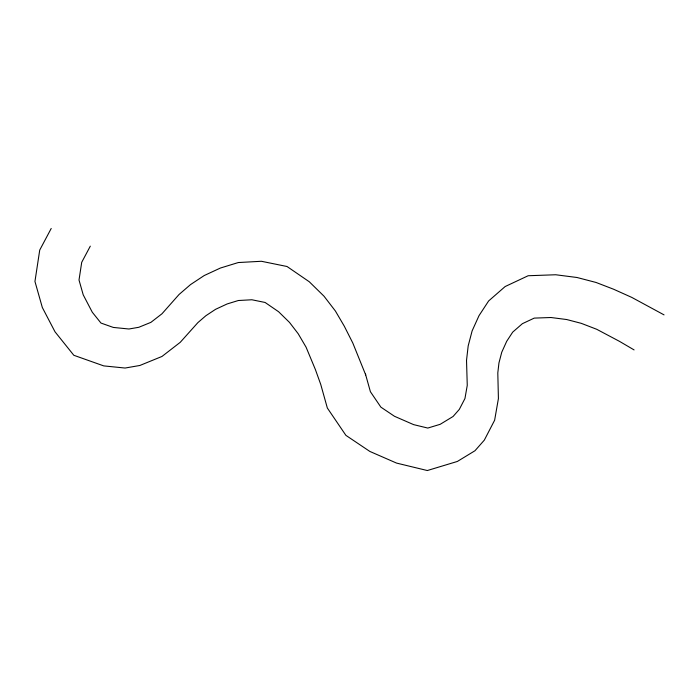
<?xml version="1.0" encoding="UTF-8"?>
<svg xmlns="http://www.w3.org/2000/svg" width="699" height="699" viewBox="0 0 699 699"><rect width="100%" height="100%" fill="white"/><g stroke="black" fill="none" stroke-linecap="round" stroke-linejoin="round"><path stroke-width="1.05" d="M51.21 228.468L39.729 250.076L34.95 281.47L42.333 307.516L55.011 331.807L73.823 355.284L103.732 365.892L125.077 368.041L139.87 365.472L161.993 356.446L180.255 342.309L197.887 322.615L205.838 315.756L215.572 309.316L227.14 303.951L238.324 300.518L251.867 299.766L265.096 302.466L278.595 311.728L289.482 322.396L298.185 333.72L306.083 347.193L315.363 369.483L320.745 384.441L327.342 408.015L345.9 435.355L369.858 451.44L396.56 463.088L427.325 470.532L457.356 461.454L474.971 450.741L484.311 440.143L494.63 420.23L498.413 398.561L497.802 372.908L498.955 362.921L501.751 352.235L506.688 341.313L512.699 332.13L522.38 323.681L534.254 318.106L550.978 317.512L566.714 319.539L581.271 323.34L596.736 329.299L619.471 341.348L634.089 349.919M90.302 246.153L81.713 262.317L79.013 280.028L83.216 294.829L92.294 312.235L100.962 323.052L113.308 327.429L128.922 329.002L138.804 327.289L150.905 322.353L161.993 313.764L179.049 294.497L190.539 284.589L204.213 275.546L220.395 268.04L238.298 262.544L261.4 261.277L287.027 266.502L309.273 281.758L324.021 296.21L335.389 311.003L344.31 326.215L352.803 343.017L365.708 374.935M664.05 314.882L631.782 297.407L613.512 289.194L596.055 282.466L577.042 277.503L555.722 274.759L528.173 275.738L505.159 286.538L488.636 300.954L479.016 315.651L472.113 330.915L468.181 345.935L466.521 360.369L467.255 385.341L464.957 398.5L459.313 409.396L453.074 416.482L440.195 424.31L427.797 428.059L413.625 424.634L394.481 416.281L380.876 407.141L370.409 391.72L365.472 374.087"/></g></svg>
